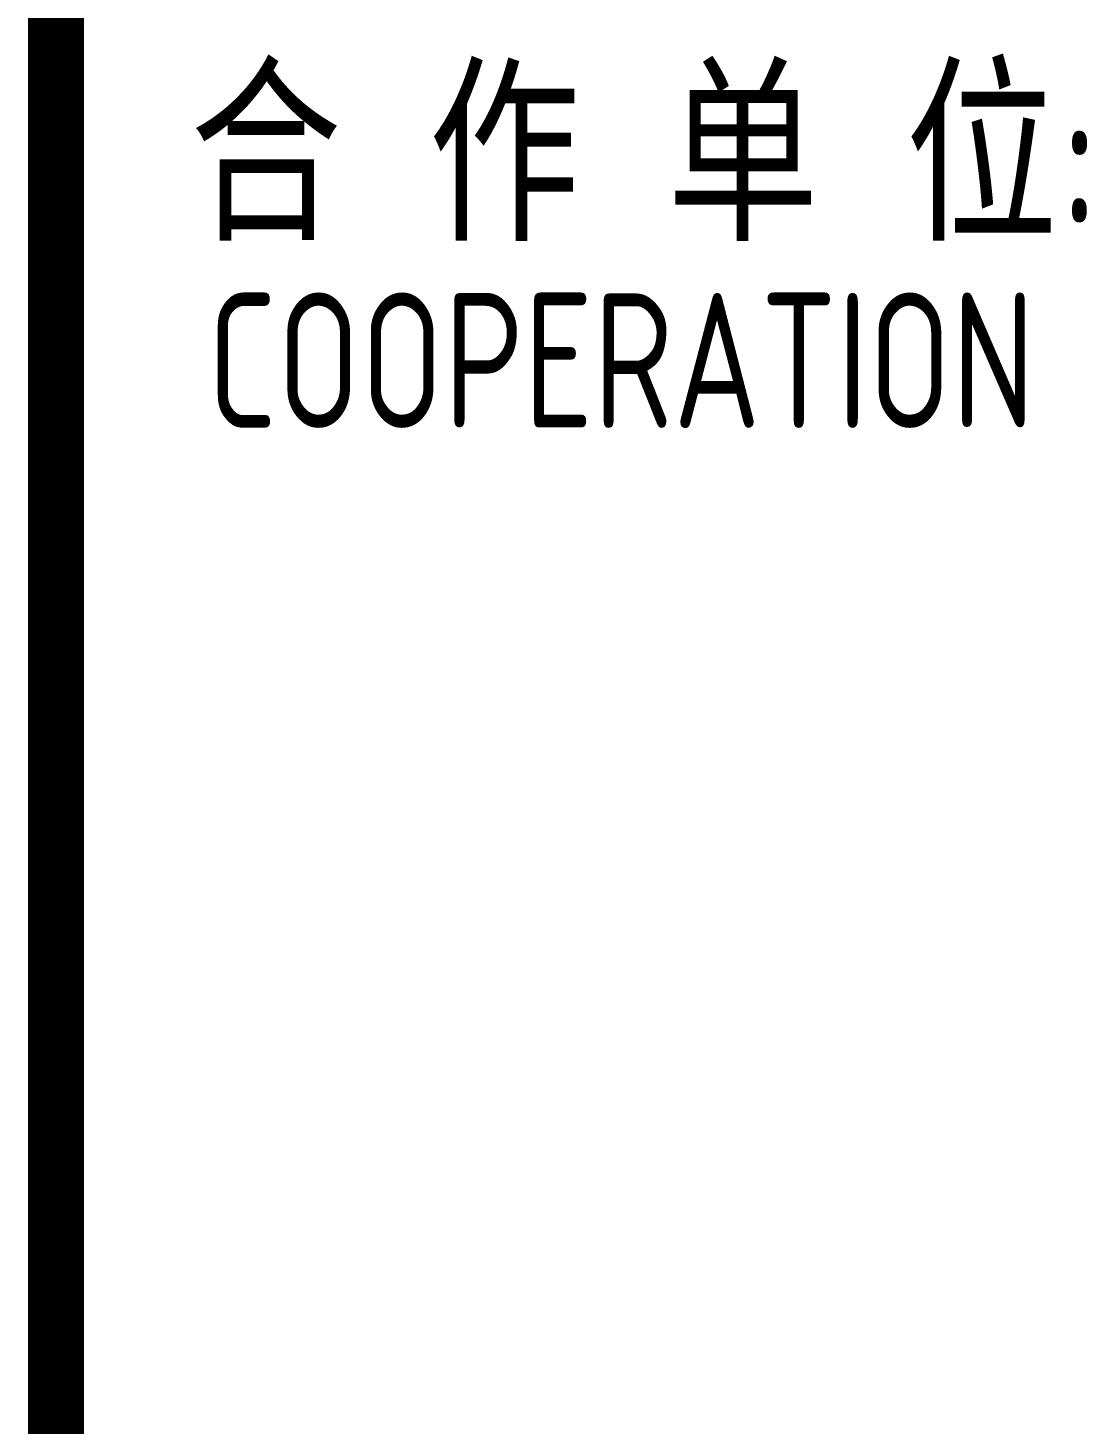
# Model space of a CAD drawing. Extents: x -888467 to -675969, y -675351 to -419232.
# Drawn here: x -699866 to -697039, y -450752 to -447028 of the extents above; entities that cross this region are included whole.
import ezdxf
from ezdxf.enums import TextEntityAlignment as Align

# ---------------------------------------------------------------- set-up
doc = ezdxf.new("R2010")
doc.units = 0
doc.header["$LTSCALE"] = 1000
for name, color, linetype in [('BTTK', 7, 'CONTINUOUS'), ('PUB_TITLE', 7, 'CONTINUOUS'), ('风量标注', 3, 'CONTINUOUS')]:
    doc.layers.add(name, color=color, linetype=linetype)
doc.styles.add('HZ(TK)', font='geniso.shx', dxfattribs={"width": 0.9, "bigfont": 'hztxt.shx'})

# ---------------------------------------------------------------- blocks, each defined once
blk = doc.blocks.new('vhtemplate_2020年新竖式图框_A1_1_2', base_point=(-420.5, 0))
at = {"layer": 'PUB_TITLE', "const_width": 1}
blk.add_lwpolyline([(761, 10), (761, 584)], dxfattribs=at)
at = {"layer": 'BTTK', "style": 'HZ(TK)', "width": 0.9}
blk.add_text('合 作 单 位:', height=3, dxfattribs=at).set_placement((763.382, 523.978))
at = {"layer": 'BTTK', "style": 'HZ(TK)', "width": 0.8}
blk.add_text('COOPERATION', height=2.4, dxfattribs=at).set_placement((771.054, 521.857), align=Align.MIDDLE_CENTER)
at = {"layer": 'BTTK', "color": 4, "style": 'HZ(TK)', "width": 0.9}
for tag, p in [('合作单位', (796, 511.5)), ('建设单位', (796, 209.5)), ('工程名称', (796, 176.5)), ('子项名称', (806, 160)), ('图纸名称', (796, 141))]:
    blk.add_attdef(tag, text='', height=3.5, dxfattribs=at).set_placement(p, align=Align.MIDDLE_CENTER)
for tag, p in [('注册证书号', (808.5, 309.006)), ('注册印章号', (808.5, 301.006)), ('设计号', (806, 193)), ('图别', (789.75, 34)), ('图号', (822.25, 34)), ('版本号', (789.75, 26)), ('日期', (822.25, 26))]:
    blk.add_attdef(tag, text='', height=3.5, dxfattribs=at).set_placement(p, align=Align.MIDDLE)

msp = doc.modelspace()

# ---------------------------------------------------------------- block references
at = {"layer": '风量标注', "xscale": 150, "yscale": 150, "zscale": 150}
msp.add_blockref('vhtemplate_2020年新竖式图框_A1_1_2', (-877015.7, -526193.3), dxfattribs=at)

doc.saveas('drawing.dxf')
